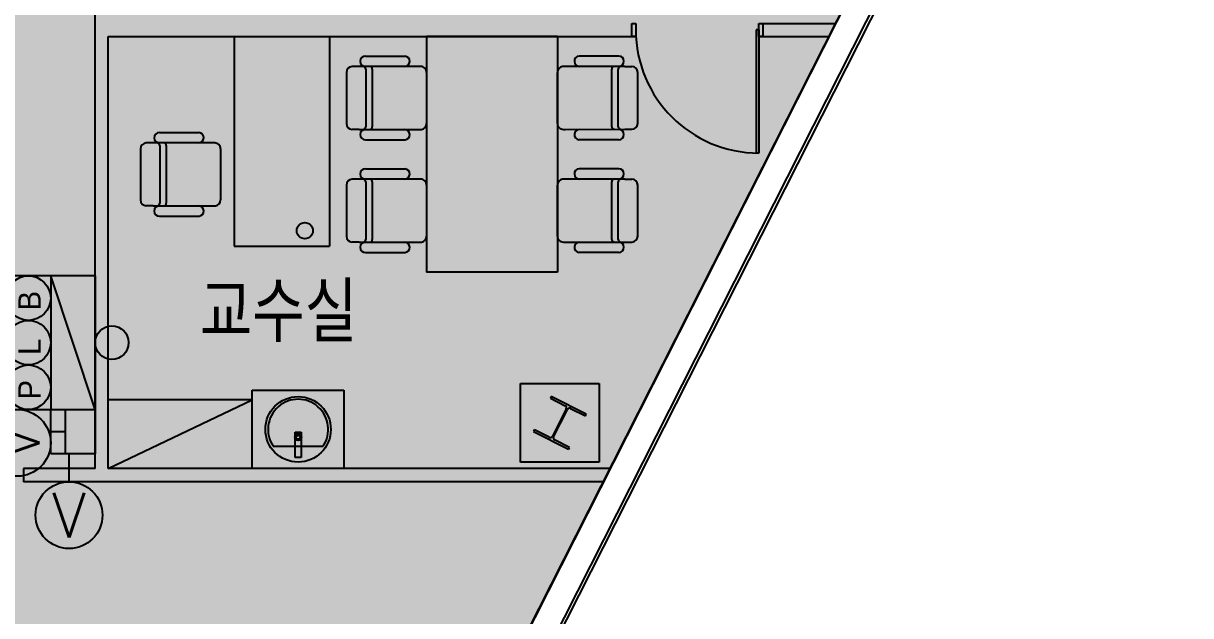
# Model space of a CAD drawing. Header units: millimetres. Extents: x 1710 to 94914, y 1329 to 63037.
# Drawn here: x 36082 to 45000, y 17622 to 22144 of the extents above; entities that cross this region are included whole.
import ezdxf
from ezdxf.enums import TextEntityAlignment as Align

# ---------------------------------------------------------------- set-up
doc = ezdxf.new("R2010")
doc.units = ezdxf.units.MM
doc.header["$LTSCALE"] = 120
for name, color, linetype in [('ARCH', 9, 'Continuous'), ('fire', 2, 'Continuous'), ('fire-l', 4, 'Continuous'), ('STROBE', 1, 'Continuous'), ('공사제외', 5, 'Continuous')]:
    doc.layers.add(name, color=color, linetype=linetype)
doc.styles.add('GHD', font='')
doc.styles.add('ghs', font='')
doc.styles.get("Standard").update_dxf_attribs({"font": 'SIMPLEX.shx'})
doc.styles.get('GHD').set_extended_font_data('Dotum')
doc.styles.get('ghs').set_extended_font_data('Dotum')

# ---------------------------------------------------------------- blocks, each defined once
blk = doc.blocks.new('e-04')
at = {"layer": 'fire'}
for p, q in [((-3, 4), (-3, 0)), ((3, 4), (-3, 4)), ((3, 0), (3, 4)), ((3, 2), (-3, 2)), ((-3, 0), (3, 2)), ((3, 0), (-3, 0))]:
    blk.add_line(p, q, dxfattribs=at)
for centre in [(-2, 3), (0, 3), (2, 3)]:
    blk.add_circle(centre, 1, dxfattribs=at)
blk.add_solid([(-3, 0), (3, 2), (3, 0), (3, 2)], dxfattribs=at)
at = {"layer": 'fire', "color": 1, "style": 'ghs'}
for s, p in [('P', (-2.55, 2.452)), ('L', (-0.55, 2.452)), ('B', (1.45, 2.452))]:
    blk.add_text(s, height=1, dxfattribs=at).set_placement(p)
blk = doc.blocks.new('e-31-1')
at = {"layer": 'fire'}
for p, q in [((-1, 0), (-1, 2)), ((-1, 2), (1, 2)), ((0, 1.333), (0, 2)), ((1, 2), (1, 0)), ((-1, 1.333), (1, 1.333)), ((1, 0), (-1, 0))]:
    blk.add_line(p, q, dxfattribs=at)
blk = doc.blocks.new('e-07')
at = {"layer": 'fire'}
blk.add_circle((0, 1.5), 1.5, dxfattribs=at)
at = {"layer": 'STROBE'}
blk.add_line((0, 3), (0, 2.99), dxfattribs=at)
at = {"layer": 'fire', "color": 1}
blk.add_text('V', height=2, dxfattribs=at).set_placement((0, 1.5), align=Align.MIDDLE)

msp = doc.modelspace()

# ---------------------------------------------------------------- hatches: boundary and pattern name
at = {"layer": '공사제외', "linetype": 'Continuous'}
msp.add_hatch(color=253, dxfattribs=at).paths.add_polyline_path([(29881.3, 15782.9), (37839, 13368.2), (44770.1, 27040), (40481.3, 28562.8), (40462.9, 28694.2), (33086.3, 28694.2), (33086.3, 29394.2), (29881.3, 29394.2)])

# ---------------------------------------------------------------- linework, layer by layer
at = {"layer": 'ARCH', "color": 9}
for p, q in [((36631.3, 18744.2, 0), (36631.3, 28694.2, 0)), ((45367.1, 28216.9, 0), (37839, 13368.2, 0)), ((45378.6, 27797.4, 0), (37941.5, 13128.1, 0)), ((45402.1, 27790.6, 0), (37953.8, 13099.3, 0)), ((40731.3, 22044.2, 0), (40731.3, 22144.2, 0)), ((40731.3, 22144.2, 0), (40761.3, 22144.2, 0)), ((40761.3, 22144.2, 0), (40761.3, 22044.2, 0)), ((41701.3, 22144.2, 0), (42288.2, 22144.2, 0)), ((41701.3, 22044.2, 0), (41701.3, 22144.2, 0)), ((41701.3, 22144.2, 0), (41731.3, 22144.2, 0)), ((41731.3, 22144.2, 0), (41731.3, 22044.2, 0)), ((36731.3, 22044.2, 0), (40761.3, 22044.2, 0)), ((36731.3, 18744.2, 0), (36731.3, 22044.2, 0)), ((37692.2, 22044.2, 0), (38422.2, 22044.2, 0)), ((37692.2, 22044.2, 0), (37692.2, 20444.2, 0)), ((38422.2, 22044.2, 0), (38422.2, 20444.2, 0)), ((40162.8, 22044.2, 0), (39162.8, 22044.2, 0)), ((39162.8, 22044.2, 0), (39162.8, 20244.2, 0)), ((40162.8, 22044.2, 0), (40162.8, 20244.2, 0)), ((40761.3, 22044.2, 0), (40731.3, 22044.2, 0)), ((41681.3, 22094.2, 0), (41681.3, 21154.4, 0)), ((41701.3, 22094.2, 0), (41681.3, 22094.2, 0)), ((41701.3, 22094.2, 0), (41701.3, 21154.2, 0)), ((41701.3, 22044.2, 0), (42237.5, 22044.2, 0)), ((41731.3, 22044.2, 0), (41701.3, 22044.2, 0)), ((38695.2, 21894.2, 0), (38998.5, 21894.2, 0)), ((40630.5, 21894.8, 0), (40327.2, 21894.8, 0)), ((38550.3, 21769.5, 0), (38550.3, 21379.4, 0)), ((38648.5, 21814.4, 0), (38595, 21814.3, 0)), ((39105.2, 21814.8, 0), (38634.9, 21814.4, 0)), ((38698.3, 21794.5, 0), (38698.3, 21354.4, 0)), ((38748.1, 21794.5, 0), (38748.1, 21354.4, 0)), ((39118, 21814.8, 0), (39105.2, 21814.8, 0)), ((39162.8, 21770, 0), (39162.8, 21379.4, 0)), ((40162.8, 21379.4, 0), (40162.8, 21770, 0)), ((40677.1, 21814.9, 0), (40201.4, 21814.9, 0)), ((40577.6, 21354.9, 0), (40577.6, 21795.1, 0)), ((40627.4, 21355, 0), (40627.4, 21795.1, 0)), ((40677.1, 21814.9, 0), (40730.6, 21814.9, 0)), ((40775.4, 21380, 0), (40775.4, 21770, 0)), ((38648.5, 21334.5, 0), (38595, 21334.6, 0)), ((38648.5, 21334.5, 0), (39124.2, 21334.5, 0)), ((40207.7, 21334.7, 0), (40220.4, 21334.7, 0)), ((40220.4, 21334.7, 0), (40690.8, 21335.1, 0)), ((40677.1, 21335.1, 0), (40730.6, 21335.2, 0)), ((37075, 21231.1, 0), (37021.5, 21231, 0)), ((37531.7, 21231.5, 0), (37061.4, 21231.1, 0)), ((37121.7, 21310.9, 0), (37424.9, 21310.9, 0)), ((37544.5, 21231.5, 0), (37531.7, 21231.5, 0)), ((38695.2, 21254.7, 0), (38998.5, 21254.7, 0)), ((40630.5, 21255.3, 0), (40327.2, 21255.3, 0)), ((36976.8, 21186.2, 0), (36976.8, 20796.2, 0)), ((37124.8, 21211.2, 0), (37124.8, 20771.1, 0)), ((37174.6, 21211.3, 0), (37174.6, 20771.1, 0)), ((37589.3, 21186.8, 0), (37589.3, 20796.2, 0)), ((41701.3, 21154.2, 0), (41681.3, 21154.2, 0)), ((38695.2, 21033.7, 0), (38998.5, 21033.7, 0)), ((40630.5, 21034.3, 0), (40327.2, 21034.3, 0)), ((38550.3, 20909, 0), (38550.3, 20519, 0)), ((38648.5, 20953.9, 0), (38595, 20953.8, 0)), ((39105.2, 20954.3, 0), (38634.9, 20953.9, 0)), ((38698.3, 20934, 0), (38698.3, 20493.9, 0)), ((38748.1, 20934.1, 0), (38748.1, 20493.9, 0)), ((39118, 20954.3, 0), (39105.2, 20954.3, 0)), ((39162.8, 20909.5, 0), (39162.8, 20519, 0)), ((40162.8, 20519, 0), (40162.8, 20909.5, 0)), ((40677.1, 20954.4, 0), (40201.4, 20954.4, 0)), ((40577.6, 20494.4, 0), (40577.6, 20934.6, 0)), ((40627.4, 20494.5, 0), (40627.4, 20934.6, 0)), ((40677.1, 20954.4, 0), (40730.6, 20954.4, 0)), ((40775.4, 20519.5, 0), (40775.4, 20909.5, 0)), ((37075, 20751.3, 0), (37021.5, 20751.4, 0)), ((37075, 20751.3, 0), (37550.7, 20751.3, 0)), ((37121.7, 20671.4, 0), (37424.9, 20671.4, 0)), ((37692.2, 20444.2, 0), (38422.2, 20444.2, 0)), ((38648.5, 20474.1, 0), (38595, 20474.1, 0)), ((38648.5, 20474.1, 0), (39124.2, 20474.1, 0)), ((40207.7, 20474.2, 0), (40220.4, 20474.2, 0)), ((40220.4, 20474.2, 0), (40690.8, 20474.6, 0)), ((40677.1, 20474.6, 0), (40730.6, 20474.7, 0)), ((38695.2, 20394.2, 0), (38998.5, 20394.2, 0)), ((40630.5, 20394.8, 0), (40327.2, 20394.8, 0)), ((40162.8, 20244.2, 0), (39162.8, 20244.2, 0)), ((39881.3, 19394.2, 0), (40481.3, 19394.2, 0)), ((39881.3, 18794.2, 0), (39881.3, 19394.2, 0)), ((40481.3, 19394.2, 0), (40481.3, 18794.2, 0)), ((36731.3, 18744.2, 0), (36731.3, 19269.2, 0)), ((37831.3, 19269.2, 0), (36731.3, 19269.2, 0)), ((36731.3, 18744.2, 0), (37831.3, 19269.2, 0)), ((37831.3, 18744.2, 0), (37831.3, 19344.2, 0)), ((37831.3, 19344.2, 0), (38531.3, 19344.1, 0)), ((37831.3, 18744.3, 0), (37831.3, 19269.3, 0)), ((38531.3, 19344.1, 0), (38531.3, 18744.1, 0)), ((40115.4, 19295.8, 0), (40108.6, 19282.5, 0)), ((40115.4, 19295.8, 0), (40108.6, 19282.5, 0)), ((40115.4, 19295.8, 0), (40108.6, 19282.5, 0)), ((40115.4, 19295.8, 0), (40108.6, 19282.5, 0)), ((40115.4, 19295.8, 0), (40108.6, 19282.5, 0)), ((40115.4, 19295.8, 0), (40108.6, 19282.5, 0)), ((40108.6, 19282.5, 0), (40221.9, 19225, 0)), ((40108.6, 19282.5, 0), (40221.9, 19225, 0)), ((40108.6, 19282.5, 0), (40221.9, 19225, 0)), ((40108.6, 19282.5, 0), (40221.9, 19225, 0)), ((40108.6, 19282.5, 0), (40221.9, 19225, 0)), ((40108.6, 19282.5, 0), (40221.9, 19225, 0)), ((40383, 19160.2, 0), (40115.4, 19295.8, 0)), ((40383, 19160.2, 0), (40115.4, 19295.8, 0)), ((40383, 19160.2, 0), (40115.4, 19295.8, 0)), ((40383, 19160.2, 0), (40115.4, 19295.8, 0)), ((40383, 19160.2, 0), (40115.4, 19295.8, 0)), ((40383, 19160.2, 0), (40115.4, 19295.8, 0)), ((40229.8, 19200.8, 0), (40124, 18992.1, 0)), ((40229.8, 19200.8, 0), (40124, 18992.1, 0)), ((40229.8, 19200.8, 0), (40124, 18992.1, 0)), ((40229.8, 19200.8, 0), (40124, 18992.1, 0)), ((40229.8, 19200.8, 0), (40124, 18992.1, 0)), ((40229.8, 19200.8, 0), (40124, 18992.1, 0)), ((40132.9, 18987.6, 0), (40238.7, 19196.3, 0)), ((40132.9, 18987.6, 0), (40238.7, 19196.3, 0)), ((40132.9, 18987.6, 0), (40238.7, 19196.3, 0)), ((40132.9, 18987.6, 0), (40238.7, 19196.3, 0)), ((40132.9, 18987.6, 0), (40238.7, 19196.3, 0)), ((40132.9, 18987.6, 0), (40238.7, 19196.3, 0)), ((40262.9, 19204.2, 0), (40376.2, 19146.8, 0)), ((40262.9, 19204.2, 0), (40376.2, 19146.8, 0)), ((40262.9, 19204.2, 0), (40376.2, 19146.8, 0)), ((40262.9, 19204.2, 0), (40376.2, 19146.8, 0)), ((40262.9, 19204.2, 0), (40376.2, 19146.8, 0)), ((40262.9, 19204.2, 0), (40376.2, 19146.8, 0)), ((40376.2, 19146.8, 0), (40383, 19160.2, 0)), ((40376.2, 19146.8, 0), (40383, 19160.2, 0)), ((40376.2, 19146.8, 0), (40383, 19160.2, 0)), ((40376.2, 19146.8, 0), (40383, 19160.2, 0)), ((40376.2, 19146.8, 0), (40383, 19160.2, 0)), ((40376.2, 19146.8, 0), (40383, 19160.2, 0)), ((38158.8, 19023.1, 0), (38203.8, 19023.1, 0)), ((38158.8, 18829.1, 0), (38158.8, 19023.1, 0)), ((38203.8, 19023.1, 0), (38203.8, 18829.1, 0)), ((39986.5, 19041.6, 0), (39979.7, 19028.3, 0)), ((39986.5, 19041.6, 0), (39979.7, 19028.3, 0)), ((39986.5, 19041.6, 0), (39979.7, 19028.3, 0)), ((39986.5, 19041.6, 0), (39979.7, 19028.3, 0)), ((39986.5, 19041.6, 0), (39979.7, 19028.3, 0)), ((39986.5, 19041.6, 0), (39979.7, 19028.3, 0)), ((39979.7, 19028.3, 0), (40247.3, 18892.6, 0)), ((39979.7, 19028.3, 0), (40247.3, 18892.6, 0)), ((39979.7, 19028.3, 0), (40247.3, 18892.6, 0)), ((39979.7, 19028.3, 0), (40247.3, 18892.6, 0)), ((39979.7, 19028.3, 0), (40247.3, 18892.6, 0)), ((39979.7, 19028.3, 0), (40247.3, 18892.6, 0)), ((40099.8, 18984.2, 0), (39986.5, 19041.6, 0)), ((40099.8, 18984.2, 0), (39986.5, 19041.6, 0)), ((40099.8, 18984.2, 0), (39986.5, 19041.6, 0)), ((40099.8, 18984.2, 0), (39986.5, 19041.6, 0)), ((40099.8, 18984.2, 0), (39986.5, 19041.6, 0)), ((40099.8, 18984.2, 0), (39986.5, 19041.6, 0)), ((37990.8, 18915.2, 0), (38371.8, 18915.2, 0)), ((40254.1, 18906, 0), (40140.8, 18963.4, 0)), ((40254.1, 18906, 0), (40140.8, 18963.4, 0)), ((40254.1, 18906, 0), (40140.8, 18963.4, 0)), ((40254.1, 18906, 0), (40140.8, 18963.4, 0)), ((40254.1, 18906, 0), (40140.8, 18963.4, 0)), ((40254.1, 18906, 0), (40140.8, 18963.4, 0)), ((40247.3, 18892.6, 0), (40254.1, 18906, 0)), ((40247.3, 18892.6, 0), (40254.1, 18906, 0)), ((40247.3, 18892.6, 0), (40254.1, 18906, 0)), ((40247.3, 18892.6, 0), (40254.1, 18906, 0)), ((40247.3, 18892.6, 0), (40254.1, 18906, 0)), ((40247.3, 18892.6, 0), (40254.1, 18906, 0)), ((38203.8, 18829.1, 0), (38158.8, 18829.1, 0)), ((36631.3, 18744.2, 0), (36082.4, 18744.2, 0)), ((36631.3, 18744.2, 0), (36082.4, 18744.2, 0)), ((36082.4, 18744.2, 0), (36082.4, 18644.2, 0)), ((37831.3, 18744.3, 0), (36731.3, 18744.2, 0)), ((40564.5, 18744.2, 0), (36731.3, 18744.2, 0)), ((40564.5, 18744.2, 0), (36731.3, 18744.2, 0)), ((38531.3, 18744.1, 0), (37831.3, 18744.2, 0)), ((40481.3, 18794.2, 0), (39881.3, 18794.2, 0)), ((40513.8, 18644.2, 0), (36082.4, 18644.2, 0)), ((40513.8, 18644.2, 0), (36082.4, 18644.2, 0))]:
    msp.add_line(p, q, dxfattribs=at)
for centre, radius in [((38232.7, 20561, 0), 61.9), ((38181.3, 19044.1, 0), 250), ((38181.3, 18984.1, 0), 25), ((38181.3, 18984.1, 0), 15)]:
    msp.add_circle(centre, radius, dxfattribs=at)
for centre, radius, start, end in [((41701.3, 22094.2, 0), 940, 180, 270), ((38695.2, 21854.3, 0), 39.9, 90.05146, 270.05146), ((38993.8, 21854.6, 0), 39.9, 270.05146, 83.36076), ((40331.8, 21855.2, 0), 39.9, 96.63948, 269.94878), ((40630.4, 21854.9, 0), 39.9, 269.94878, 89.94878), ((38595.1, 21769.5, 0), 44.8, 90.05146, 180.05146), ((38678.4, 21794.5, 0), 19.9, 0.05146, 90.05146), ((38728.2, 21794.5, 0), 19.9, 0.05146, 90.05146), ((39118, 21770, 0), 44.8, 0.05146, 90.05146), ((40207.6, 21770.6, 0), 44.8, 97.94107, 179.94878), ((40597.5, 21795.1, 0), 19.9, 89.94878, 179.94878), ((40647.3, 21795.1, 0), 19.9, 89.94878, 179.94878), ((40730.6, 21770.1, 0), 44.8, 359.94878, 89.94878), ((38595.1, 21379.4, 0), 44.8, 179.94878, 269.94878), ((38695.2, 21294.6, 0), 39.9, 89.94878, 269.94878), ((38678.4, 21354.4, 0), 19.9, 269.94878, 359.94878), ((38728.2, 21354.4, 0), 19.9, 269.94878, 359.94878), ((38993.8, 21294.3, 0), 39.9, 276.63948, 89.94878), ((39118, 21378.9, 0), 44.8, 277.94107, 359.94878), ((40207.6, 21379.5, 0), 44.8, 180.05146, 270.05146), ((40331.8, 21294.9, 0), 39.9, 90.05146, 263.36076), ((40597.5, 21355, 0), 19.9, 180.05146, 270.05146), ((40647.3, 21355, 0), 19.9, 180.05146, 270.05146), ((40630.4, 21295.2, 0), 39.9, 270.05146, 90.05146), ((40730.6, 21380, 0), 44.8, 270.05146, 0.05146), ((37021.6, 21186.2, 0), 44.8, 90.05146, 180.05146), ((37121.7, 21271, 0), 39.9, 90.05146, 270.05146), ((37104.9, 21211.2, 0), 19.9, 0.05146, 90.05146), ((37154.7, 21211.3, 0), 19.9, 0.05146, 90.05146), ((37420.3, 21271.3, 0), 39.9, 270.05146, 83.36076), ((37544.5, 21186.7, 0), 44.8, 0.05146, 90.05146), ((38695.2, 20993.8, 0), 39.9, 90.05146, 270.05146), ((38993.8, 20994.1, 0), 39.9, 270.05146, 83.36076), ((40331.8, 20994.7, 0), 39.9, 96.63948, 269.94878), ((40630.4, 20994.4, 0), 39.9, 269.94878, 89.94878), ((38595.1, 20909, 0), 44.8, 90.05146, 180.05146), ((38678.4, 20934, 0), 19.9, 0.05146, 90.05146), ((38728.2, 20934, 0), 19.9, 0.05146, 90.05146), ((39118, 20909.5, 0), 44.8, 0.05146, 90.05146), ((40207.6, 20910.1, 0), 44.8, 97.94107, 179.94878), ((40597.5, 20934.6, 0), 19.9, 89.94878, 179.94878), ((40647.3, 20934.6, 0), 19.9, 89.94878, 179.94878), ((40730.6, 20909.6, 0), 44.8, 359.94878, 89.94878), ((37021.6, 20796.1, 0), 44.8, 179.94878, 269.94878), ((37544.5, 20795.7, 0), 44.8, 277.94107, 359.94878), ((37121.7, 20711.3, 0), 39.9, 89.94878, 269.94878), ((37104.9, 20771.2, 0), 19.9, 269.94878, 359.94878), ((37154.7, 20771.1, 0), 19.9, 269.94878, 359.94878), ((37420.3, 20711.1, 0), 39.9, 276.63948, 89.94878), ((38595.1, 20518.9, 0), 44.8, 179.94878, 269.94878), ((39118, 20518.4, 0), 44.8, 277.94107, 359.94878), ((40207.6, 20519, 0), 44.8, 180.05146, 270.05146), ((40730.6, 20519.5, 0), 44.8, 270.05146, 0.05146), ((38695.2, 20434.1, 0), 39.9, 89.94878, 269.94878), ((38678.4, 20493.9, 0), 19.9, 269.94878, 359.94878), ((38728.2, 20493.9, 0), 19.9, 269.94878, 359.94878), ((38993.8, 20433.8, 0), 39.9, 276.63948, 89.94878), ((40331.8, 20434.4, 0), 39.9, 90.05146, 263.36076), ((40597.5, 20494.5, 0), 19.9, 180.05146, 270.05146), ((40647.3, 20494.5, 0), 19.9, 180.05146, 270.05146), ((40630.4, 20434.7, 0), 39.9, 270.05146, 90.05146), ((38181.3, 19044.1, 0), 230, 325.91962, 214.08036), ((40213.7, 19209, 0), 18, 333.11572, 63.11572), ((40213.7, 19209, 0), 18, 333.11572, 63.11572), ((40213.7, 19209, 0), 18, 333.11572, 63.11572), ((40213.7, 19209, 0), 18, 333.11572, 63.11572), ((40213.7, 19209, 0), 18, 333.11572, 63.11572), ((40213.7, 19209, 0), 18, 333.11572, 63.11572), ((40254.8, 19188.2, 0), 18, 63.11572, 153.11572), ((40254.8, 19188.2, 0), 18, 63.11572, 153.11572), ((40254.8, 19188.2, 0), 18, 63.11572, 153.11572), ((40254.8, 19188.2, 0), 18, 63.11572, 153.11572), ((40254.8, 19188.2, 0), 18, 63.11572, 153.11572), ((40254.8, 19188.2, 0), 18, 63.11572, 153.11572), ((40107.9, 19000.3, 0), 18, 243.11572, 333.11572), ((40107.9, 19000.3, 0), 18, 243.11572, 333.11572), ((40107.9, 19000.3, 0), 18, 243.11572, 333.11572), ((40107.9, 19000.3, 0), 18, 243.11572, 333.11572), ((40107.9, 19000.3, 0), 18, 243.11572, 333.11572), ((40107.9, 19000.3, 0), 18, 243.11572, 333.11572), ((40149, 18979.5, 0), 18, 153.11572, 243.11572), ((40149, 18979.5, 0), 18, 153.11572, 243.11572), ((40149, 18979.5, 0), 18, 153.11572, 243.11572), ((40149, 18979.5, 0), 18, 153.11572, 243.11572), ((40149, 18979.5, 0), 18, 153.11572, 243.11572), ((40149, 18979.5, 0), 18, 153.11572, 243.11572)]:
    msp.add_arc(centre, radius, start, end, dxfattribs=at)
at = {"layer": 'fire'}
msp.add_circle((36758.8, 19706.1, 0), 127.5, dxfattribs=at)
at = {"layer": 'fire-l', "elevation": 0}
msp.add_lwpolyline([(36431.4, 18644.2), (36431.4, 18856.1), (36431.4, 18856.1)], dxfattribs=at)
at = {"layer": '공사제외', "linetype": 'Continuous', "elevation": 0}
msp.add_lwpolyline([(29881.3, 15782.9), (37839, 13368.2), (44770.1, 27040), (40481.3, 28562.8), (40462.9, 28694.2), (33086.3, 28694.2), (33086.3, 29394.2), (29881.3, 29394.2), (29881.3, 15782.9)], dxfattribs=at)

# ---------------------------------------------------------------- block references
at = {"layer": 'fire-l', "xscale": 170, "yscale": 170, "zscale": 170}
for name, p, rotation in [('e-04', (36631.3, 19706.1, 0), 89.99999999999997), ('e-07', (36291.3, 18941.1, 0), 89.99999999999999), ('e-31-1', (36631.3, 19026.1, 0), 89.99999999999997)]:
    msp.add_blockref(name, p, dxfattribs=dict(at, rotation=rotation))
msp.add_blockref('e-07', (36431.4, 18134.2, 0), dxfattribs=at)

# ---------------------------------------------------------------- texts
at = {"layer": 'ARCH', "color": 9, "style": 'GHD', "width": 0.8}
msp.add_text('교수실', height=400, dxfattribs=at).set_placement((37429.5, 19752.9, 0))

doc.saveas('drawing.dxf')
